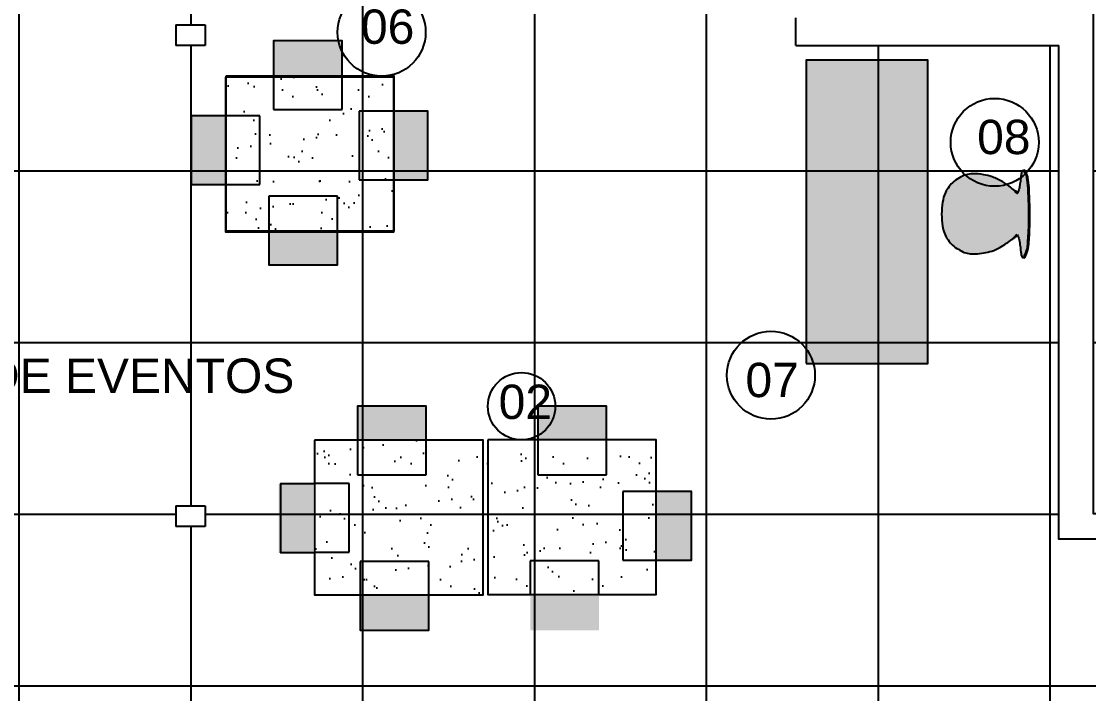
# Model space of a CAD drawing. Header units: millimetres. Extents: x 3124.2 to 3183.6, y 1757.5 to 1799.5.
# Drawn here: x 3135.16 to 3141.37, y 1779.31 to 1783.23 of the extents above; entities that cross this region are included whole.
import ezdxf

# ---------------------------------------------------------------- set-up
doc = ezdxf.new("R2010")
doc.units = ezdxf.units.MM
doc.linetypes.add('HIDDEN2', pattern=[4.7625, 3.175, -1.5875])
for name, color, linetype in [('cadeira', 3, 'Continuous'), ('ESQUADRIA', 3, 'Continuous'), ('madeira', 35, 'Continuous'), ('mobiliário', 2, 'Continuous'), ('PAREDE', 5, 'Continuous'), ('pen1', 1, 'Continuous'), ('pen2', 2, 'Continuous'), ('PILAR', 6, 'Continuous'), ('Texto', 2, 'Continuous')]:
    doc.layers.add(name, color=color, linetype=linetype)
doc.styles.add('R80-100', font='arial.ttf', dxfattribs={"height": 0.2})
pattern_1 = [(37.5, (1410.5996, -380.4015), (-0.008960175, 0.274071413), [0, -0.2162048, 0, -0.241808, 0, -0.23114]), (7.5, (1410.5996, -380.4015), (0.25173304, 0.401422056), [0, -0.1166368, 0, -0.1948688, 0, -0.074676]), (327.5, (1410.42466, -380.4015), (0.442955727, 0.000804823), [0, -0.07112, 0, -0.256032, 0, -0.334264]), (317.5, (1410.42466, -380.4015), (0.427591613, 0.12484042), [0, -0.03556, 0, -0.1678432, 0, -0.192024])]

# ---------------------------------------------------------------- blocks, each defined once
blk = doc.blocks.new('A$C0E1B0B70')
at = {"layer": 'pen1', "true_color": 0xffffff}
h = blk.add_hatch(color=7, dxfattribs=at)
edge = h.paths.add_edge_path()
edge.add_spline(control_points=[(0.1112, 0.4144), (0.1077, 0.4103), (0.0924, 0.3915), (0.0646, 0.3536), (0.0393, 0.3), (0.0245, 0.2405), (0.0192, 0.1884), (0.0243, 0.1421), (0.042, 0.1057), (0.0631, 0.0711), (0.0953, 0.0427), (0.1342, 0.0156), (0.1905, 0.0033), (0.2564, -0.0014), (0.3171, 0.0016), (0.3683, 0.0142), (0.4059, 0.0348), (0.439, 0.062), (0.4606, 0.0961), (0.48, 0.1299), (0.4885, 0.164), (0.4884, 0.203), (0.4836, 0.2451), (0.4721, 0.2934), (0.4533, 0.338), (0.4275, 0.3754), (0.4036, 0.4107), (0.384, 0.4292), (0.3739, 0.4388)], knot_values=[0.03526, 0.03526, 0.03526, 0.03526, 0.051189, 0.107965, 0.176077, 0.227219, 0.291232, 0.332591, 0.36469, 0.411846, 0.452945, 0.492768, 0.552436, 0.622283, 0.691388, 0.733738, 0.779234, 0.818929, 0.860839, 0.899292, 0.93556, 0.964449, 1.015915, 1.062519, 1.112932, 1.159902, 1.198664, 1.240376, 1.240376, 1.240376, 1.240376], degree=3, periodic=0)
edge.add_spline(control_points=[(0.3739, 0.4388), (0.3755, 0.4396), (0.3771, 0.4404), (0.3787, 0.4412)], knot_values=[0, 0, 0, 0, 0.005392, 0.005392, 0.005392, 0.005392], degree=3, periodic=0)
edge.add_spline(control_points=[(0.3787, 0.4412), (0.3817, 0.4427), (0.3956, 0.4493), (0.4234, 0.4546), (0.456, 0.4586), (0.483, 0.4617), (0.4992, 0.4635), (0.5102, 0.4713), (0.5042, 0.4815), (0.4892, 0.4846), (0.4744, 0.4933), (0.4511, 0.4993), (0.417, 0.5018), (0.3726, 0.5055), (0.322, 0.5067), (0.2761, 0.5081), (0.2284, 0.5073), (0.1783, 0.5064), (0.1288, 0.5041), (0.085, 0.502), (0.0558, 0.4966), (0.0309, 0.4957), (0.0171, 0.4847), (0.0044, 0.4808), (0.0014, 0.4724), (0.0081, 0.4663), (0.0213, 0.4634), (0.0418, 0.4606), (0.0677, 0.4584), (0.094, 0.4534), (0.1151, 0.4497), (0.1261, 0.4443), (0.1307, 0.4432), (0.132, 0.4428)], knot_values=[0.005392, 0.005392, 0.005392, 0.005392, 0.015187, 0.051699, 0.088968, 0.114652, 0.131834, 0.140629, 0.146664, 0.161467, 0.185082, 0.197797, 0.233261, 0.287372, 0.331739, 0.385095, 0.424996, 0.474768, 0.535405, 0.573878, 0.605837, 0.62525, 0.646185, 0.657358, 0.663236, 0.668472, 0.681676, 0.703623, 0.730563, 0.759646, 0.784397, 0.793271, 0.797365, 0.797365, 0.797365, 0.797365], degree=3, periodic=0)
edge.add_line((0.5082, 0.4723), (0.5082, 0.4723))
edge.add_spline(control_points=[(0.3787, 0.4412), (0.3817, 0.4427), (0.3956, 0.4493), (0.4234, 0.4546), (0.456, 0.4586), (0.483, 0.4617), (0.4992, 0.4635), (0.5102, 0.4713), (0.5042, 0.4815), (0.4892, 0.4846), (0.4744, 0.4933), (0.4511, 0.4993), (0.417, 0.5018), (0.3726, 0.5055), (0.322, 0.5067), (0.2761, 0.5081), (0.2284, 0.5073), (0.1783, 0.5064), (0.1288, 0.5041), (0.085, 0.502), (0.0558, 0.4966), (0.0309, 0.4957), (0.0171, 0.4847), (0.0044, 0.4808), (0.0014, 0.4724), (0.0081, 0.4663), (0.0213, 0.4634), (0.0418, 0.4606), (0.0677, 0.4584), (0.094, 0.4534), (0.1151, 0.4497), (0.1261, 0.4443), (0.1307, 0.4432), (0.132, 0.4428)], knot_values=[0.005392, 0.005392, 0.005392, 0.005392, 0.015187, 0.051699, 0.088968, 0.114652, 0.131834, 0.140629, 0.146664, 0.161467, 0.185082, 0.197797, 0.233261, 0.287372, 0.331739, 0.385095, 0.424996, 0.474768, 0.535405, 0.573878, 0.605837, 0.62525, 0.646185, 0.657358, 0.663236, 0.668472, 0.681676, 0.703623, 0.730563, 0.759646, 0.784397, 0.793271, 0.797365, 0.797365, 0.797365, 0.797365], degree=3, periodic=0)
edge.add_spline(control_points=[(0.132, 0.4428), (0.1335, 0.4422), (0.1354, 0.4412), (0.1365, 0.4391), (0.1368, 0.4384)], knot_values=[0.797365, 0.797365, 0.797365, 0.797365, 0.80181, 0.804133, 0.804133, 0.804133, 0.804133], degree=3, periodic=0)
edge.add_spline(control_points=[(0.1368, 0.4384), (0.132, 0.4345), (0.1229, 0.4271), (0.1148, 0.4186), (0.1112, 0.4144)], knot_values=[0, 0, 0, 0, 0.018575, 0.03526, 0.03526, 0.03526, 0.03526], degree=3, periodic=0)
edge = h.paths.add_edge_path()
edge.add_spline(control_points=[(0.5097, 0.4821), (0.5088, 0.483), (0.5079, 0.4837), (0.5022, 0.488), (0.4974, 0.4888), (0.4904, 0.493), (0.4853, 0.4954), (0.4746, 0.4986), (0.4655, 0.5017), (0.4481, 0.505), (0.4394, 0.5058), (0.4136, 0.5079), (0.3967, 0.5093), (0.3625, 0.5114), (0.3453, 0.5118), (0.2992, 0.513), (0.2699, 0.5136), (0.2118, 0.5127), (0.1827, 0.5121), (0.1312, 0.5099), (0.1088, 0.5095), (0.0752, 0.5059), (0.0646, 0.5039), (0.0477, 0.5021), (0.0408, 0.502), (0.0265, 0.4984), (0.0203, 0.4941), (0.012, 0.4896), (0.0094, 0.4888), (0.0037, 0.4851), (0.0007, 0.4836), (0, 0.4782)], knot_values=[0.693163, 0.693163, 0.693163, 0.693163, 0.70471, 0.70471, 0.765119, 0.765119, 0.825528, 0.825528, 0.946346, 0.946346, 1.067165, 1.067165, 1.308802, 1.308802, 1.550439, 1.550439, 1.961608, 1.961608, 2.372777, 2.372777, 2.689702, 2.689702, 2.842429, 2.842429, 2.935271, 2.935271, 3.028113, 3.028113, 3.075261, 3.075261, 3.104154, 3.104154, 3.104154, 3.104154], degree=3, periodic=0)
edge.add_line((0, 0.4782), (0.0023, 0.4731))
edge.add_spline(control_points=[(0.132, 0.4428), (0.1307, 0.4432), (0.1261, 0.4443), (0.1151, 0.4497), (0.094, 0.4534), (0.0677, 0.4584), (0.0418, 0.4606), (0.0213, 0.4634), (0.0081, 0.4663), (0.0014, 0.4724), (0.0044, 0.4808), (0.0171, 0.4847), (0.0309, 0.4957), (0.0558, 0.4966), (0.085, 0.502), (0.1288, 0.5041), (0.1783, 0.5064), (0.2284, 0.5073), (0.2761, 0.5081), (0.322, 0.5067), (0.3726, 0.5055), (0.417, 0.5018), (0.4511, 0.4993), (0.4744, 0.4933), (0.4892, 0.4846), (0.5042, 0.4815), (0.5102, 0.4713), (0.4992, 0.4635), (0.483, 0.4617), (0.456, 0.4586), (0.4234, 0.4546), (0.3956, 0.4493), (0.3817, 0.4427), (0.3787, 0.4412)], knot_values=[0.005392, 0.005392, 0.005392, 0.005392, 0.009486, 0.018361, 0.043111, 0.072194, 0.099134, 0.121081, 0.134285, 0.139521, 0.145399, 0.156572, 0.177507, 0.19692, 0.228879, 0.267352, 0.327989, 0.377761, 0.417662, 0.471018, 0.515385, 0.569496, 0.60496, 0.617675, 0.64129, 0.656093, 0.662128, 0.670923, 0.688106, 0.713789, 0.751058, 0.78757, 0.797365, 0.797365, 0.797365, 0.797365], degree=3, periodic=0)
edge.add_line((0.5082, 0.4723), (0.5097, 0.4821))
at = {"layer": 'pen1', "true_color": 0xe27b32}
h = blk.add_hatch(color=23, dxfattribs=at)
edge = h.paths.add_edge_path()
edge.add_spline(control_points=[(0.3787, 0.4412), (0.3817, 0.4427), (0.3956, 0.4493), (0.4234, 0.4546), (0.456, 0.4586), (0.483, 0.4617), (0.4992, 0.4635), (0.5102, 0.4713), (0.5042, 0.4815), (0.4892, 0.4846), (0.4744, 0.4933), (0.4511, 0.4993), (0.417, 0.5018), (0.3726, 0.5055), (0.322, 0.5067), (0.2761, 0.5081), (0.2284, 0.5073), (0.1783, 0.5064), (0.1288, 0.5041), (0.085, 0.502), (0.0558, 0.4966), (0.0309, 0.4957), (0.0171, 0.4847), (0.0044, 0.4808), (0.0014, 0.4724), (0.0081, 0.4663), (0.0213, 0.4634), (0.0418, 0.4606), (0.0677, 0.4584), (0.094, 0.4534), (0.1151, 0.4497), (0.1261, 0.4443), (0.1307, 0.4432), (0.132, 0.4428)], knot_values=[0.005392, 0.005392, 0.005392, 0.005392, 0.015187, 0.051699, 0.088968, 0.114652, 0.131834, 0.140629, 0.146664, 0.161467, 0.185082, 0.197797, 0.233261, 0.287372, 0.331739, 0.385095, 0.424996, 0.474768, 0.535405, 0.573878, 0.605837, 0.62525, 0.646185, 0.657358, 0.663236, 0.668472, 0.681676, 0.703623, 0.730563, 0.759646, 0.784397, 0.793271, 0.797365, 0.797365, 0.797365, 0.797365], degree=3, periodic=0)
edge.add_spline(control_points=[(0.132, 0.4428), (0.1335, 0.4422), (0.1354, 0.4412), (0.1365, 0.4391), (0.1368, 0.4384)], knot_values=[0.797365, 0.797365, 0.797365, 0.797365, 0.80181, 0.804133, 0.804133, 0.804133, 0.804133], degree=3, periodic=0)
edge.add_spline(control_points=[(0.1368, 0.4384), (0.132, 0.4345), (0.1229, 0.4271), (0.1148, 0.4186), (0.1112, 0.4144)], knot_values=[0, 0, 0, 0, 0.018575, 0.03526, 0.03526, 0.03526, 0.03526], degree=3, periodic=0)
edge.add_spline(control_points=[(0.1112, 0.4144), (0.1077, 0.4103), (0.0924, 0.3915), (0.0646, 0.3536), (0.0393, 0.3), (0.0245, 0.2405), (0.0192, 0.1884), (0.0243, 0.1421), (0.042, 0.1057), (0.0631, 0.0711), (0.0953, 0.0427), (0.1342, 0.0156), (0.1905, 0.0033), (0.2564, -0.0014), (0.3171, 0.0016), (0.3683, 0.0142), (0.4059, 0.0348), (0.439, 0.062), (0.4606, 0.0961), (0.48, 0.1299), (0.4885, 0.164), (0.4884, 0.203), (0.4836, 0.2451), (0.4721, 0.2934), (0.4533, 0.338), (0.4275, 0.3754), (0.4036, 0.4107), (0.384, 0.4292), (0.3739, 0.4388)], knot_values=[0.03526, 0.03526, 0.03526, 0.03526, 0.051189, 0.107965, 0.176077, 0.227219, 0.291232, 0.332591, 0.36469, 0.411846, 0.452945, 0.492768, 0.552436, 0.622283, 0.691388, 0.733738, 0.779234, 0.818929, 0.860839, 0.899292, 0.93556, 0.964449, 1.015915, 1.062519, 1.112932, 1.159902, 1.198664, 1.240376, 1.240376, 1.240376, 1.240376], degree=3, periodic=0)
edge.add_spline(control_points=[(0.3739, 0.4388), (0.3755, 0.4396), (0.3771, 0.4404), (0.3787, 0.4412)], knot_values=[0, 0, 0, 0, 0.005392, 0.005392, 0.005392, 0.005392], degree=3, periodic=0)
at = {"color": 1, "linetype": 'Continuous'}
for p, q in [((0.0026, 0.4725), (0, 0.4782)), ((0.5083, 0.4727), (0.5097, 0.4821))]:
    blk.add_line(p, q, dxfattribs=at)
for points, knots in [([(0.5097, 0.4821), (0.5088, 0.483), (0.5079, 0.4837), (0.5022, 0.488), (0.4974, 0.4888), (0.4904, 0.493), (0.4853, 0.4954), (0.4746, 0.4986), (0.4655, 0.5017), (0.4481, 0.505), (0.4394, 0.5058), (0.4136, 0.5079), (0.3967, 0.5093), (0.3625, 0.5114), (0.3453, 0.5118), (0.2992, 0.513), (0.2699, 0.5136), (0.2118, 0.5127), (0.1827, 0.5121), (0.1312, 0.5099), (0.1088, 0.5095), (0.0752, 0.5059), (0.0646, 0.5039), (0.0477, 0.5021), (0.0408, 0.502), (0.0265, 0.4984), (0.0203, 0.4941), (0.012, 0.4896), (0.0094, 0.4888), (0.0037, 0.4851), (0.0007, 0.4836), (0, 0.4782)], [0.693163, 0.693163, 0.693163, 0.693163, 0.70471, 0.70471, 0.765119, 0.765119, 0.825528, 0.825528, 0.946346, 0.946346, 1.067165, 1.067165, 1.308802, 1.308802, 1.550439, 1.550439, 1.961608, 1.961608, 2.372777, 2.372777, 2.689702, 2.689702, 2.842429, 2.842429, 2.935271, 2.935271, 3.028113, 3.028113, 3.075261, 3.075261, 3.104154, 3.104154, 3.104154, 3.104154]), ([(0.1112, 0.4144), (0.1144, 0.4193), (0.1202, 0.4283), (0.1272, 0.4377), (0.1313, 0.442), (0.132, 0.4428)], [0, 0, 0, 0, 0.0833543, 0.1511378, 0.1664767, 0.1664767, 0.1664767, 0.1664767]), ([(0.4045, 0.4073), (0.4004, 0.4127), (0.3924, 0.4232), (0.3844, 0.4351), (0.3794, 0.4405), (0.3787, 0.4412)], [0, 0, 0, 0, 0.0963577, 0.1874634, 0.2013109, 0.2013109, 0.2013109, 0.2013109])]:
    blk.add_open_spline(points, degree=3, knots=knots, dxfattribs=at)
for points in [[(0.3739, 0.4388), (0.3876, 0.4453), (0.423, 0.4542), (0.46, 0.459), (0.4855, 0.462), (0.5022, 0.4662), (0.5083, 0.4725), (0.5057, 0.478), (0.4925, 0.4845), (0.4707, 0.4938), (0.4585, 0.4972), (0.4233, 0.5014), (0.3693, 0.5052), (0.325, 0.5067), (0.2716, 0.5077), (0.2317, 0.5073), (0.182, 0.5063), (0.1214, 0.5037), (0.083, 0.501), (0.0513, 0.4968), (0.0321, 0.4938), (0.0136, 0.4841), (0.0041, 0.4782), (0.0026, 0.4725), (0.006, 0.4685), (0.0184, 0.4641), (0.0401, 0.461), (0.0669, 0.458), (0.0956, 0.4532), (0.1196, 0.4473), (0.1279, 0.444), (0.1356, 0.4404), (0.1368, 0.4384)], [(0.1368, 0.4384), (0.1227, 0.4264), (0.101, 0.402), (0.0682, 0.3557), (0.0393, 0.294), (0.0266, 0.2445), (0.0212, 0.1807), (0.0272, 0.1398), (0.0402, 0.1104), (0.0661, 0.071), (0.0962, 0.043), (0.1296, 0.0214), (0.1871, 0.0054), (0.2567, 0), (0.3257, 0.0048), (0.3666, 0.0156), (0.4067, 0.037), (0.4368, 0.0629), (0.4609, 0.0972), (0.4787, 0.1313), (0.4874, 0.1665), (0.488, 0.1954), (0.4823, 0.2465), (0.4712, 0.2918), (0.4513, 0.3381), (0.426, 0.3777), (0.4031, 0.409), (0.3739, 0.4388)]]:
    blk.add_spline(points, degree=3, dxfattribs=at)

msp = doc.modelspace()

# ---------------------------------------------------------------- hatches: boundary and pattern name
at = {"true_color": 0x636466}
h = msp.add_hatch(dxfattribs=at)
h.set_pattern_fill('_USER', color=251, scale=0.9, double=1, pattern_type=0)
h.set_pattern_definition([(0, (3128.90855, 1777.0976), (0, 0.9), []), (90, (3128.90855, 1777.0976), (-0.9, 6e-17), [])])
h.paths.add_polyline_path([(3131.1945, 1789.7857), (3132.3355, 1789.7857), (3132.3364, 1790.0174), (3132.3403, 1791.0156), (3131.3425, 1791.0156), (3131.3425, 1791.9756), (3131.6925, 1791.9756), (3131.6925, 1791.3656), (3132.3418, 1791.3656), (3132.343, 1791.7076), (3132.3447, 1792.1576), (3139.4707, 1792.1576), (3139.4707, 1792.4308), (3139.4707, 1792.5829), (3139.4356, 1792.5935), (3139.4707, 1792.6045), (3139.4707, 1793.4203), (3139.1383, 1793.4203), (3139.1383, 1794.3603), (3139.1383, 1794.3843), (3139.1381, 1794.3843), (3139.1381, 1795.3243), (3139.1379, 1795.3389), (3138.8509, 1795.3389), (3138.8509, 1797.2276), (3137.6593, 1797.2276), (3137.6593, 1796.7648), (3137.2093, 1796.7648), (3137.1918, 1796.7648), (3137.1918, 1796.7648), (3136.7418, 1796.7648), (3136.2708, 1796.7648), (3136.2708, 1797.2276), (3134.5885, 1797.2276), (3134.5885, 1796.5076), (3133.6885, 1796.5076), (3133.6885, 1794.9737), (3134.5885, 1794.9737), (3134.5885, 1794.2078), (3134.5932, 1794.2078), (3134.5932, 1793.4878), (3133.6885, 1793.4878), (3133.6885, 1793.1876), (3128.9085, 1793.1876), (3128.9085, 1790.5014), (3129.4324, 1790.5014), (3129.4324, 1788.2399), (3128.9085, 1788.2399), (3128.9085, 1786.2676), (3129.408, 1786.2676), (3129.408, 1783.8642), (3128.9085, 1783.8642), (3128.9085, 1783.289), (3129.408, 1783.289), (3129.408, 1780.8927), (3128.9085, 1780.8927), (3128.9085, 1780.6382), (3128.9931, 1780.6382), (3128.9931, 1777.3924), (3128.9085, 1777.3924), (3128.9085, 1777.3252), (3132.2085, 1777.3247), (3132.2085, 1777.327), (3131.7894, 1777.327), (3131.7894, 1779.5785), (3132.2978, 1779.5785), (3132.3025, 1780.827), (3132.2225, 1780.827), (3132.2225, 1780.904), (3131.8093, 1780.904), (3131.8093, 1782.6626), (3132.3093, 1782.6626), (3132.3108, 1783.077), (3132.3134, 1783.077), (3132.3134, 1783.757), (3132.3164, 1784.557), (3132.2364, 1784.557), (3132.2364, 1784.7008), (3131.8189, 1784.7008), (3131.8189, 1787.0345), (3132.3256, 1787.0345), (3132.3297, 1788.137), (3132.3303, 1788.287), (3132.2494, 1788.287), (3132.2494, 1788.364), (3131.1945, 1788.364)])
h.paths.add_polyline_path([(3130.7302, 1781.3146), (3130.5674, 1781.2378), (3130.5695, 1781.2333), (3130.574, 1781.2355)], flags=16)
h.paths.add_polyline_path([(3130.7302, 1781.1948), (3130.5674, 1781.118), (3130.5695, 1781.1135), (3130.574, 1781.1156)], flags=16)
h.paths.add_polyline_path([(3130.7302, 1780.7208), (3130.5674, 1780.644), (3130.5695, 1780.6395), (3130.574, 1780.6417)], flags=16)
h.paths.add_polyline_path([(3130.7302, 1780.5647), (3130.5674, 1780.488), (3130.5695, 1780.4834), (3130.574, 1780.4856)], flags=16)
h.paths.add_polyline_path([(3130.7302, 1780.2303), (3130.5674, 1780.1535), (3130.5695, 1780.149), (3130.574, 1780.1511)], flags=16)
h.paths.add_polyline_path([(3130.7302, 1779.7859), (3130.5674, 1779.7091), (3130.5695, 1779.7046), (3130.574, 1779.7068)], flags=16)
h.paths.add_polyline_path([(3130.7302, 1779.4482), (3130.5674, 1779.3714), (3130.5695, 1779.3669), (3130.574, 1779.3691)], flags=16)
edge = h.paths.add_edge_path(flags=16)
edge.add_line((3130.386, 1779.2638), (3130.5564, 1779.3442))
edge.add_line((3130.5564, 1779.3442), (3130.5564, 1779.3663))
edge.add_line((3130.5564, 1779.3663), (3130.3774, 1779.2819))
edge.add_arc((3130.3796, 1779.2774), 0.005, 115.2343, 205.2343)
edge.add_arc((3130.3778, 1779.267), 0.00875, 108.29232, 339.04618)
edge = h.paths.add_edge_path(flags=16)
edge.add_arc((3130.3796, 1781.1438), 0.005, 205.2343, 295.2343, ccw=False)
edge.add_line((3130.375, 1781.1417), (3130.3814, 1781.1281))
edge.add_line((3130.3814, 1781.1281), (3130.386, 1781.1302))
edge.add_arc((3130.3838, 1781.1347), 0.005, 205.2343, 295.2343, ccw=False)
edge.add_line((3130.3793, 1781.1326), (3130.3729, 1781.1462))
edge.add_line((3130.3729, 1781.1462), (3130.3774, 1781.1483))
edge.add_arc((3130.3796, 1781.1438), 0.005, 115.2343, 295.2343)
edge.add_line((3130.3817, 1781.1393), (3130.5488, 1781.207))
edge.add_line((3130.5488, 1781.207), (3130.3817, 1781.1393))
edge = h.paths.add_edge_path(flags=16)
edge.add_arc((3130.3796, 1781.024), 0.005, 205.2343, 295.2343, ccw=False)
edge.add_line((3130.375, 1781.0218), (3130.3814, 1781.0083))
edge.add_line((3130.3814, 1781.0083), (3130.386, 1781.0104))
edge.add_arc((3130.3838, 1781.0149), 0.005, 205.2343, 295.2343, ccw=False)
edge.add_line((3130.3793, 1781.0128), (3130.3729, 1781.0264))
edge.add_line((3130.3729, 1781.0264), (3130.3774, 1781.0285))
edge.add_arc((3130.3796, 1781.024), 0.005, 115.2343, 295.2343)
edge.add_line((3130.3817, 1781.0195), (3130.5488, 1781.0871))
edge.add_line((3130.5488, 1781.0871), (3130.3817, 1781.0195))
h.paths.add_polyline_path([(3130.5752, 1780.9432), (3130.7502, 1780.9482), (3130.5702, 1780.9482), (3130.5702, 1780.9432)], flags=16)
h.paths.add_polyline_path([(3130.3602, 1780.9282), (3130.5402, 1780.9282), (3130.5402, 1780.9482), (3130.3602, 1780.9482)], flags=16)
h.paths.add_polyline_path([(3136.4497, 1794.1438), (3136.4497, 1795.0838), (3136.4497, 1796.0413), (3136.7861, 1796.0413), (3136.7861, 1796.0386), (3137.1061, 1796.0386), (3137.1061, 1795.0986), (3137.1061, 1794.1411), (3136.7697, 1794.1411), (3136.7697, 1794.1438)], flags=16)
h.paths.add_polyline_path([(3130.5752, 1780.8295), (3130.7502, 1780.8345), (3130.5702, 1780.8345), (3130.5702, 1780.8295)], flags=16)
h.paths.add_polyline_path([(3130.3602, 1780.8145), (3130.5402, 1780.8145), (3130.5402, 1780.8345), (3130.3602, 1780.8345)], flags=16)
edge = h.paths.add_edge_path(flags=16)
edge.add_arc((3130.3796, 1780.55), 0.005, 205.2343, 295.2343, ccw=False)
edge.add_line((3130.375, 1780.5479), (3130.3814, 1780.5343))
edge.add_line((3130.3814, 1780.5343), (3130.386, 1780.5364))
edge.add_arc((3130.3838, 1780.541), 0.005, 205.2343, 295.2343, ccw=False)
edge.add_line((3130.3793, 1780.5388), (3130.3729, 1780.5524))
edge.add_line((3130.3729, 1780.5524), (3130.3774, 1780.5545))
edge.add_arc((3130.3796, 1780.55), 0.005, 115.2343, 295.2343)
edge.add_line((3130.3817, 1780.5455), (3130.5488, 1780.6132))
edge.add_line((3130.5488, 1780.6132), (3130.3817, 1780.5455))
edge = h.paths.add_edge_path(flags=16)
edge.add_line((3131.7986, 1780.6026), (3131.8349, 1780.5156))
edge.add_arc((3131.9289, 1780.2216), 0.3087, 52.88655, 107.72457, ccw=False)
edge.add_line((3132.1151, 1780.4678), (3132.2086, 1780.5833))
edge.add_line((3132.2086, 1780.5833), (3132.1294, 1780.4563))
edge.add_arc((3131.9289, 1780.2216), 0.3087, 1.16583, 49.48221, ccw=False)
edge.add_arc((3131.9289, 1780.2216), 0.3087, -39.92975, 1.16583, ccw=False)
edge.add_line((3132.1656, 1780.0234), (3132.2376, 1779.9514))
edge.add_line((3132.2376, 1779.9514), (3132.1557, 1780.0122))
edge.add_arc((3131.9289, 1780.2216), 0.3087, 284.30429, 317.29245, ccw=False)
edge.add_line((3132.0051, 1779.9224), (3132.0258, 1779.785))
edge.add_line((3132.0258, 1779.785), (3131.9852, 1779.918))
edge.add_arc((3131.9289, 1780.2216), 0.3087, 244.27019, 280.51353, ccw=False)
edge.add_line((3131.7948, 1779.9434), (3131.7455, 1779.8646))
edge.add_line((3131.7455, 1779.8646), (3131.7835, 1779.9492))
edge.add_arc((3131.9289, 1780.2216), 0.3087, 209.34382, 241.92244, ccw=False)
edge.add_line((3131.6597, 1780.0703), (3131.5071, 1780.0114))
edge.add_line((3131.5071, 1780.0114), (3131.6488, 1780.0916))
edge.add_arc((3131.9289, 1780.2216), 0.3087, 157.6928, 204.88913, ccw=False)
edge.add_line((3131.6432, 1780.3387), (3131.5333, 1780.4088))
edge.add_line((3131.5333, 1780.4088), (3131.6509, 1780.356))
edge.add_arc((3131.9289, 1780.2216), 0.3087, 110.40204, 154.19193, ccw=False)
edge.add_line((3131.8212, 1780.5109), (3131.7986, 1780.6026))
edge = h.paths.add_edge_path(flags=16)
edge.add_arc((3130.3796, 1780.3939), 0.005, 205.2343, 295.2343, ccw=False)
edge.add_line((3130.375, 1780.3918), (3130.3814, 1780.3782))
edge.add_line((3130.3814, 1780.3782), (3130.386, 1780.3803))
edge.add_arc((3130.3838, 1780.3849), 0.005, 205.2343, 295.2343, ccw=False)
edge.add_line((3130.3793, 1780.3827), (3130.3729, 1780.3963))
edge.add_line((3130.3729, 1780.3963), (3130.3774, 1780.3984))
edge.add_arc((3130.3796, 1780.3939), 0.005, 115.2343, 295.2343)
edge.add_line((3130.3817, 1780.3894), (3130.5488, 1780.4571))
edge.add_line((3130.5488, 1780.4571), (3130.3817, 1780.3894))
edge = h.paths.add_edge_path(flags=0)
edge.add_arc((3131.9289, 1780.2216), 0.2705, 1.16583, 52.88655, ccw=False)
edge.add_arc((3131.9289, 1780.2216), 0.2705, -39.92975, 1.16583, ccw=False)
edge.add_arc((3131.9289, 1780.2216), 0.2705, 284.30429, 320.07025, ccw=False)
edge.add_arc((3131.9289, 1780.2216), 0.2705, 244.27019, 284.30429, ccw=False)
edge.add_arc((3131.9289, 1780.2216), 0.2705, 209.34382, 244.27019, ccw=False)
edge.add_arc((3131.9289, 1780.2216), 0.2705, 157.6928, 209.34382, ccw=False)
edge.add_arc((3131.9289, 1780.2216), 0.2705, 110.40204, 157.6928, ccw=False)
edge.add_arc((3131.9289, 1780.2216), 0.2705, 52.88655, 110.40204, ccw=False)
h.paths.add_polyline_path([(3130.5752, 1780.3131), (3130.7502, 1780.3181), (3130.5702, 1780.3181), (3130.5702, 1780.3131)], flags=16)
h.paths.add_polyline_path([(3130.3602, 1780.2981), (3130.5402, 1780.2981), (3130.5402, 1780.3181), (3130.3602, 1780.3181)], flags=16)
h.paths.add_polyline_path([(3131.9177, 1780.3856), (3131.9231, 1780.3673), (3131.9249, 1780.3619), (3131.9268, 1780.357), (3131.9289, 1780.3526), (3131.9311, 1780.3489), (3131.9337, 1780.346), (3131.9367, 1780.3438), (3131.94, 1780.3425), (3131.9438, 1780.342), (3131.948, 1780.3422), (3131.9525, 1780.3429), (3131.9573, 1780.3442), (3131.9625, 1780.3458), (3131.9824, 1780.3527), (3131.9798, 1780.3519), (3131.9738, 1780.3498), (3131.968, 1780.3477), (3131.9625, 1780.3458), (3131.9345, 1780.337), (3131.9249, 1780.3619), (3131.9231, 1780.3673), (3131.9159, 1780.3912), (3131.9157, 1780.392), (3131.9135, 1780.3981), (3131.911, 1780.4036), (3131.8995, 1780.4234), (3131.8842, 1780.407), (3131.9025, 1780.4227), (3131.9147, 1780.3952), (3131.9159, 1780.3912)], flags=0)
h.paths.add_polyline_path([(3131.7803, 1780.3482), (3131.7834, 1780.3442), (3131.7866, 1780.3402), (3131.7897, 1780.3362), (3131.7928, 1780.3323), (3131.7956, 1780.3288), (3131.7982, 1780.3257), (3131.8005, 1780.3231), (3131.8025, 1780.321), (3131.8043, 1780.3194), (3131.806, 1780.3181), (3131.8077, 1780.3171), (3131.8094, 1780.3163), (3131.8113, 1780.3157), (3131.8134, 1780.3151), (3131.8158, 1780.3147), (3131.8184, 1780.3143), (3131.8212, 1780.3143), (3131.8242, 1780.3146), (3131.8272, 1780.3155), (3131.8302, 1780.317), (3131.8332, 1780.3193), (3131.8362, 1780.3224), (3131.8389, 1780.3266), (3131.8416, 1780.3316), (3131.8435, 1780.3356), (3131.8532, 1780.3581), (3131.8545, 1780.3609), (3131.8444, 1780.3374), (3131.8416, 1780.3316), (3131.8389, 1780.3266), (3131.824, 1780.3044), (3131.8005, 1780.3223), (3131.7727, 1780.358), (3131.7723, 1780.3585), (3131.7702, 1780.3609), (3131.7684, 1780.3628), (3131.7669, 1780.3639), (3131.7657, 1780.3643), (3131.7647, 1780.3638), (3131.7639, 1780.3623), (3131.7633, 1780.3598), (3131.7629, 1780.3562), (3131.7625, 1780.3516), (3131.7623, 1780.3459), (3131.762, 1780.3394), (3131.7617, 1780.3319), (3131.7613, 1780.3237), (3131.7606, 1780.3148), (3131.7578, 1780.2835), (3131.7516, 1780.2539), (3131.7494, 1780.2451), (3131.7472, 1780.2374), (3131.7449, 1780.2312), (3131.7387, 1780.2192), (3131.7186, 1780.2057), (3131.7102, 1780.2034), (3131.7135, 1780.2065), (3131.7055, 1780.2116), (3131.7418, 1780.2257), (3131.7425, 1780.2267), (3131.7449, 1780.2312), (3131.7472, 1780.2374), (3131.7494, 1780.2451), (3131.7516, 1780.2539), (3131.7536, 1780.2636), (3131.7583, 1780.2895), (3131.7606, 1780.3148), (3131.7613, 1780.3237), (3131.7614, 1780.326), (3131.7634, 1780.37)], flags=0)
edge = h.paths.add_edge_path(flags=16)
edge.add_arc((3130.3796, 1780.0595), 0.005, 205.2343, 295.2343, ccw=False)
edge.add_line((3130.375, 1780.0573), (3130.3814, 1780.0438))
edge.add_line((3130.3814, 1780.0438), (3130.386, 1780.0459))
edge.add_arc((3130.3838, 1780.0504), 0.005, 205.2343, 295.2343, ccw=False)
edge.add_line((3130.3793, 1780.0483), (3130.3729, 1780.0619))
edge.add_line((3130.3729, 1780.0619), (3130.3774, 1780.064))
edge.add_arc((3130.3796, 1780.0595), 0.005, 115.2343, 295.2343)
edge.add_line((3130.3817, 1780.055), (3130.5488, 1780.1226))
edge.add_line((3130.5488, 1780.1226), (3130.3817, 1780.055))
h.paths.add_polyline_path([(3130.5752, 1779.9512), (3130.7502, 1779.9562), (3130.5702, 1779.9562), (3130.5702, 1779.9512)], flags=16)
h.paths.add_polyline_path([(3130.3602, 1779.9362), (3130.5402, 1779.9362), (3130.5402, 1779.9562), (3130.3602, 1779.9562)], flags=16)
edge = h.paths.add_edge_path(flags=16)
edge.add_line((3130.7502, 1779.8618), (3130.5702, 1779.8618))
edge.add_line((3130.5702, 1779.8618), (3130.7496, 1779.8518))
edge.add_arc((3130.7502, 1779.8568), 0.005, 263.65981, 450)
h.paths.add_polyline_path([(3130.5352, 1779.8468), (3130.3602, 1779.8418), (3130.5402, 1779.8418), (3130.5402, 1779.8468)], flags=16)
edge = h.paths.add_edge_path(flags=16)
edge.add_arc((3130.3796, 1779.6151), 0.005, 205.2343, 295.2343, ccw=False)
edge.add_line((3130.375, 1779.613), (3130.3814, 1779.5994))
edge.add_line((3130.3814, 1779.5994), (3130.386, 1779.6015))
edge.add_arc((3130.3838, 1779.606), 0.005, 205.2343, 295.2343, ccw=False)
edge.add_line((3130.3793, 1779.6039), (3130.3729, 1779.6175))
edge.add_line((3130.3729, 1779.6175), (3130.3774, 1779.6196))
edge.add_arc((3130.3796, 1779.6151), 0.005, 115.2343, 295.2343)
edge.add_line((3130.3817, 1779.6106), (3130.5488, 1779.6783))
edge.add_line((3130.5488, 1779.6783), (3130.3817, 1779.6106))
edge = h.paths.add_edge_path(flags=16)
edge.add_line((3130.7502, 1779.5393), (3130.5702, 1779.5393))
edge.add_line((3130.5702, 1779.5393), (3130.7496, 1779.5293))
edge.add_arc((3130.7502, 1779.5343), 0.005, 263.65981, 450)
h.paths.add_polyline_path([(3130.5352, 1779.5243), (3130.3602, 1779.5193), (3130.5402, 1779.5193), (3130.5402, 1779.5243)], flags=16)
h.paths.add_polyline_path([(3135.7915, 1796.7648), (3135.7915, 1797.2148), (3136.2415, 1797.2148), (3136.2415, 1796.7648)], flags=16)
at = {"layer": 'ESQUADRIA', "true_color": 0x636466, "transparency": 33554687}
h = msp.add_hatch(dxfattribs=at)
h.set_pattern_fill('_USER', color=251, double=1, pattern_type=0)
h.set_pattern_definition([(0, (3142.1485, 1777.3575), (0, 1), []), (90, (3142.1485, 1777.3575), (-1, 6e-17), [])])
h.paths.add_polyline_path([(3141.1985, 1783.0875), (3139.6685, 1783.0875), (3139.6685, 1783.2475), (3139.6685, 1783.9175), (3139.6385, 1783.9175), (3139.6385, 1785.8775), (3138.3792, 1785.8775), (3138.3792, 1785.9075), (3133.5985, 1785.9075), (3133.4485, 1785.9075), (3132.4714, 1785.9075), (3132.4634, 1783.757), (3132.4608, 1783.077), (3132.4395, 1777.3575), (3133.5985, 1777.3575), (3136.6785, 1777.3575), (3138.1585, 1777.3575), (3141.1985, 1777.3575), (3141.1985, 1777.6375), (3141.5485, 1777.6375), (3141.5485, 1777.3575), (3142.1485, 1777.3575), (3143.2159, 1777.3575), (3147.0985, 1777.3575), (3147.0985, 1777.5575), (3147.0985, 1783.7875), (3147.0985, 1784.5875), (3147.0985, 1784.8775), (3146.5735, 1784.8775), (3145.1835, 1784.8775), (3144.4995, 1784.8775), (3144.4995, 1786.1875), (3143.9095, 1786.1875), (3143.1095, 1786.1875), (3142.7595, 1786.1875), (3142.7595, 1783.5325), (3142.7595, 1783.3825), (3141.3985, 1783.3825), (3141.3985, 1780.3625), (3142.0235, 1780.3625), (3142.0235, 1780.2125), (3141.1985, 1780.2125), (3141.1985, 1780.3475)])
h.paths.add_polyline_path([(3136.2308, 1780.2875), (3136.0608, 1780.2875), (3136.0608, 1780.4075), (3136.2308, 1780.4075)], flags=16)
h.paths.add_polyline_path([(3136.2308, 1783.0875), (3136.0608, 1783.0875), (3136.0608, 1783.2075), (3136.2308, 1783.2075)], flags=16)
at = {"layer": 'madeira', "true_color": 0xf8d731, "transparency": 33554687}
h = msp.add_hatch(color=40, dxfattribs=at)
h.dxf.hatch_style = 1
h.set_gradient(color1=(63, 127, 95), color2=(19, 103, 52), name='INVSPHERICAL')
h.paths.add_polyline_path([(3137.0278, 1783.1067), (3136.6278, 1783.1067), (3136.6278, 1782.9082), (3137.0278, 1782.9082)])
h = msp.add_hatch(color=40, dxfattribs=at)
h.dxf.hatch_style = 1
h.set_gradient(color1=(46, 23, 0), color2=(137, 98, 49))
h.paths.add_polyline_path([(3139.7285, 1781.2346), (3140.4375, 1781.2346), (3140.4375, 1783.0009), (3139.7285, 1783.0009)])
at = {"layer": 'madeira', "true_color": 0x000000, "transparency": 33554687}
h = msp.add_hatch(dxfattribs=at)
h.set_pattern_fill('AR-SAND', color=18, scale=0.0056)
h.set_pattern_definition(pattern_1)
h.paths.add_polyline_path([(3137.3304, 1782.7058), (3137.3304, 1782.9091), (3137.0267, 1782.9091), (3136.6267, 1782.9091), (3136.3504, 1782.9091), (3136.3504, 1782.678), (3136.3504, 1782.6591), (3136.3504, 1782.2591), (3136.3504, 1782.278), (3136.3504, 1782.0091), (3136.6008, 1782.0091), (3137.0008, 1782.0091), (3137.3304, 1782.0091), (3137.3304, 1782.3058)])
at = {"layer": 'madeira', "true_color": 0xf8d731, "transparency": 33554687}
h = msp.add_hatch(color=40, dxfattribs=at)
h.dxf.hatch_style = 1
h.set_gradient(color1=(63, 127, 95), color2=(19, 103, 52), name='INVSPHERICAL')
h.paths.add_polyline_path([(3136.1484, 1782.6754), (3136.1484, 1782.2754), (3136.3468, 1782.2754), (3136.3468, 1782.6754)])
h = msp.add_hatch(color=40, dxfattribs=at)
h.dxf.hatch_style = 1
h.set_gradient(color1=(63, 127, 95), color2=(19, 103, 52), name='INVSPHERICAL')
h.paths.add_polyline_path([(3137.3285, 1782.7052), (3137.3285, 1782.3052), (3137.527, 1782.3052), (3137.527, 1782.7052)])
h = msp.add_hatch(color=40, dxfattribs=at)
h.dxf.hatch_style = 1
h.set_gradient(color1=(63, 127, 95), color2=(19, 103, 52), name='INVSPHERICAL')
h.paths.add_polyline_path([(3137.0018, 1782.0075), (3136.6018, 1782.0075), (3136.6018, 1781.809), (3137.0018, 1781.809)])
h = msp.add_hatch(color=40, dxfattribs=at)
h.dxf.hatch_style = 1
h.set_gradient(color1=(63, 127, 95), color2=(19, 103, 52), name='INVSPHERICAL')
h.paths.add_polyline_path([(3137.5178, 1780.9877), (3137.1178, 1780.9877), (3137.1178, 1780.7892), (3137.5178, 1780.7892)])
h = msp.add_hatch(color=40, dxfattribs=at)
h.dxf.hatch_style = 1
h.set_gradient(color1=(63, 127, 95), color2=(19, 103, 52), name='INVSPHERICAL')
h.paths.add_polyline_path([(3138.5669, 1780.9894), (3138.1669, 1780.9894), (3138.1669, 1780.7909), (3138.5669, 1780.7909)])
at = {"layer": 'madeira', "true_color": 0x000000, "transparency": 33554687}
h = msp.add_hatch(dxfattribs=at)
h.set_pattern_fill('AR-SAND', color=18, scale=0.0056)
h.set_pattern_definition(pattern_1)
h.paths.add_polyline_path([(3137.8408, 1780.5843), (3137.8408, 1780.7876), (3137.5372, 1780.7876), (3137.1372, 1780.7876), (3136.8608, 1780.7876), (3136.8608, 1780.5566), (3136.8608, 1780.5376), (3136.8608, 1780.1376), (3136.8608, 1780.1566), (3136.8608, 1779.8876), (3137.1112, 1779.8876), (3137.5112, 1779.8876), (3137.8408, 1779.8876), (3137.8408, 1780.1843)])
h = msp.add_hatch(dxfattribs=at)
h.set_pattern_fill('AR-SAND', color=18, scale=0.0056)
h.set_pattern_definition(pattern_1)
h.paths.add_polyline_path([(3138.8483, 1780.5812), (3138.8483, 1780.7845), (3138.5447, 1780.7845), (3138.1447, 1780.7845), (3137.8683, 1780.7845), (3137.8683, 1780.5534), (3137.8683, 1780.5345), (3137.8683, 1780.1345), (3137.8683, 1780.1534), (3137.8683, 1779.8845), (3138.1187, 1779.8845), (3138.5187, 1779.8845), (3138.8483, 1779.8845), (3138.8483, 1780.1812)])
at = {"layer": 'madeira', "true_color": 0xf8d731, "transparency": 33554687}
h = msp.add_hatch(color=40, dxfattribs=at)
h.dxf.hatch_style = 1
h.set_gradient(color1=(63, 127, 95), color2=(19, 103, 52), name='INVSPHERICAL')
h.paths.add_polyline_path([(3136.6596, 1780.5333), (3136.6596, 1780.1333), (3136.8581, 1780.1333), (3136.8581, 1780.5333)])
h = msp.add_hatch(color=40, dxfattribs=at)
h.dxf.hatch_style = 1
h.set_gradient(color1=(63, 127, 95), color2=(19, 103, 52), name='INVSPHERICAL')
h.paths.add_polyline_path([(3138.8562, 1780.4917), (3138.8562, 1780.0917), (3139.0547, 1780.0917), (3139.0547, 1780.4917)])
h = msp.add_hatch(color=40, dxfattribs=at)
h.dxf.hatch_style = 1
h.set_gradient(color1=(63, 127, 95), color2=(19, 103, 52), name='INVSPHERICAL')
h.paths.add_polyline_path([(3137.5315, 1779.8877), (3137.1315, 1779.8877), (3137.1315, 1779.6892), (3137.5315, 1779.6892)])
h = msp.add_hatch(color=40, dxfattribs=at)
h.dxf.hatch_style = 1
h.set_gradient(color1=(63, 127, 95), color2=(19, 103, 52), name='INVSPHERICAL')
h.paths.add_polyline_path([(3138.5231, 1779.8816), (3138.1231, 1779.8816), (3138.1231, 1779.6831), (3138.5231, 1779.6831)])

# ---------------------------------------------------------------- linework, layer by layer
at = {"layer": 'cadeira', "transparency": 33554687}
for points in [[(3137.0281, 1782.9146), (3137.0281, 1783.1146), (3136.6281, 1783.1146), (3136.6281, 1782.9146)], [(3136.3498, 1782.6771), (3136.1498, 1782.6771), (3136.1498, 1782.2771), (3136.3498, 1782.2771)], [(3137.3275, 1782.3049), (3137.5275, 1782.3049), (3137.5275, 1782.7049), (3137.3275, 1782.7049)], [(3136.6021, 1782.009), (3136.6021, 1781.809), (3137.0021, 1781.809), (3137.0021, 1782.009)], [(3137.5181, 1780.7877), (3137.5181, 1780.9877), (3137.1181, 1780.9877), (3137.1181, 1780.7877)], [(3138.5672, 1780.7877), (3138.5672, 1780.9877), (3138.1672, 1780.9877), (3138.1672, 1780.7877)], [(3136.8691, 1780.5353), (3136.6691, 1780.5353), (3136.6691, 1780.1353), (3136.8691, 1780.1353)], [(3138.8612, 1780.0899), (3139.0612, 1780.0899), (3139.0612, 1780.4899), (3138.8612, 1780.4899)], [(3137.1331, 1779.8823), (3137.1331, 1779.6823), (3137.5331, 1779.6823), (3137.5331, 1779.8823)]]:
    msp.add_lwpolyline(points, dxfattribs=at)
for centre, radius in [((3137.258, 1783.1641), 0.2559), ((3140.8262, 1782.5232), 0.2559), ((3139.5239, 1781.1672), 0.2559), ((3138.0722, 1780.9867), 0.196)]:
    msp.add_circle(centre, radius, dxfattribs=at)
at = {"layer": 'madeira', "color": 40, "true_color": 0xf8d731, "transparency": 33554687}
msp.add_lwpolyline([(3139.7285, 1781.2346), (3140.4375, 1781.2346), (3140.4375, 1783.0009), (3139.7285, 1783.0009)], close=True, dxfattribs=at)
at = {"layer": 'madeira', "linetype": 'HIDDEN2', "transparency": 33554687}
for points in [[(3136.6281, 1782.9146), (3136.6281, 1782.7146), (3137.0281, 1782.7146), (3137.0281, 1782.9146)], [(3136.3498, 1782.2771), (3136.5498, 1782.2771), (3136.5498, 1782.6771), (3136.3498, 1782.6771)], [(3137.3275, 1782.7049), (3137.1275, 1782.7049), (3137.1275, 1782.3049), (3137.3275, 1782.3049)], [(3137.0021, 1782.009), (3137.0021, 1782.209), (3136.6021, 1782.209), (3136.6021, 1782.009)], [(3137.1181, 1780.7877), (3137.1181, 1780.5877), (3137.5181, 1780.5877), (3137.5181, 1780.7877)], [(3138.1672, 1780.7877), (3138.1672, 1780.5877), (3138.5672, 1780.5877), (3138.5672, 1780.7877)], [(3136.8689, 1780.1369), (3137.0689, 1780.1369), (3137.0689, 1780.5369), (3136.8689, 1780.5369)], [(3138.8612, 1780.4899), (3138.6612, 1780.4899), (3138.6612, 1780.0899), (3138.8612, 1780.0899)], [(3137.5331, 1779.8823), (3137.5331, 1780.0823), (3137.1331, 1780.0823), (3137.1331, 1779.8823)], [(3138.5221, 1779.8866), (3138.5221, 1780.0866), (3138.1221, 1780.0866), (3138.1221, 1779.8866)]]:
    msp.add_lwpolyline(points, dxfattribs=at)
at = {"layer": 'mobiliário', "transparency": 33554687}
for points in [[(3136.3498, 1782.9029), (3136.3498, 1782.0029), (3137.3298, 1782.0029), (3137.3298, 1782.9029)], [(3136.3517, 1782.9082), (3136.3517, 1782.0082), (3137.3317, 1782.0082), (3137.3317, 1782.9082)], [(3136.868, 1780.7892), (3136.868, 1779.8892), (3137.848, 1779.8892), (3137.848, 1780.7892)], [(3136.868, 1780.7892), (3136.868, 1779.8892), (3137.848, 1779.8892), (3137.848, 1780.7892)], [(3137.8761, 1780.7907), (3137.8761, 1779.8907), (3138.8561, 1779.8907), (3138.8561, 1780.7907)], [(3137.8761, 1780.7907), (3137.8761, 1779.8907), (3138.8561, 1779.8907), (3138.8561, 1780.7907)]]:
    msp.add_lwpolyline(points, close=True, dxfattribs=at)
at = {"layer": 'PAREDE', "transparency": 33554687}
for q in [(3139.6685, 1783.2475), (3141.1985, 1783.0875)]:
    msp.add_line((3139.6685, 1783.0875), q, dxfattribs=at)
for points in [[(3142.7595, 1786.1875), (3142.7595, 1783.5325), (3142.7595, 1783.3825), (3141.3985, 1783.3825), (3141.3985, 1780.3625), (3142.0235, 1780.3625), (3142.0235, 1780.2125), (3141.1985, 1780.2125), (3141.1985, 1780.3475)], [(3141.1985, 1780.3475), (3141.1985, 1783.0875)]]:
    msp.add_lwpolyline(points, dxfattribs=at)
at = {"layer": 'PILAR', "transparency": 33554687}
for p, q in [((3136.0608, 1783.2075), (3136.2308, 1783.2075)), ((3136.0608, 1783.2075), (3136.0608, 1783.0875)), ((3136.2308, 1783.2075), (3136.2308, 1783.0875)), ((3136.2308, 1783.0875), (3136.0608, 1783.0875)), ((3136.0608, 1780.4075), (3136.2308, 1780.4075)), ((3136.0608, 1780.4075), (3136.0608, 1780.2875)), ((3136.2308, 1780.4075), (3136.2308, 1780.2875)), ((3136.2308, 1780.2875), (3136.0608, 1780.2875))]:
    msp.add_line(p, q, dxfattribs=at)

# ---------------------------------------------------------------- block references
at = {"layer": 'pen2', "transparency": 33554687, "rotation": 270}
msp.add_blockref('A$C0E1B0B70', (3140.5173, 1782.3613), dxfattribs=at)

# ---------------------------------------------------------------- texts
at = {"layer": 'Texto', "transparency": 33554687, "char_height": 0.2, "attachment_point": 1, "style": 'R80-100'}
for s, insert, width in [('06', (3137.1378, 1783.2965), 1.102199), ('08', (3140.7238, 1782.6544), 1.102199), ('SALÃO DE EVENTOS ', (3133.9399, 1781.2646), 6.670741), ('07', (3139.3754, 1781.2396), 1.102199), ('02', (3137.939, 1781.1125), 1.102199)]:
    msp.add_mtext(s, dxfattribs=dict(at, insert=insert, width=width))

doc.saveas('drawing.dxf')
